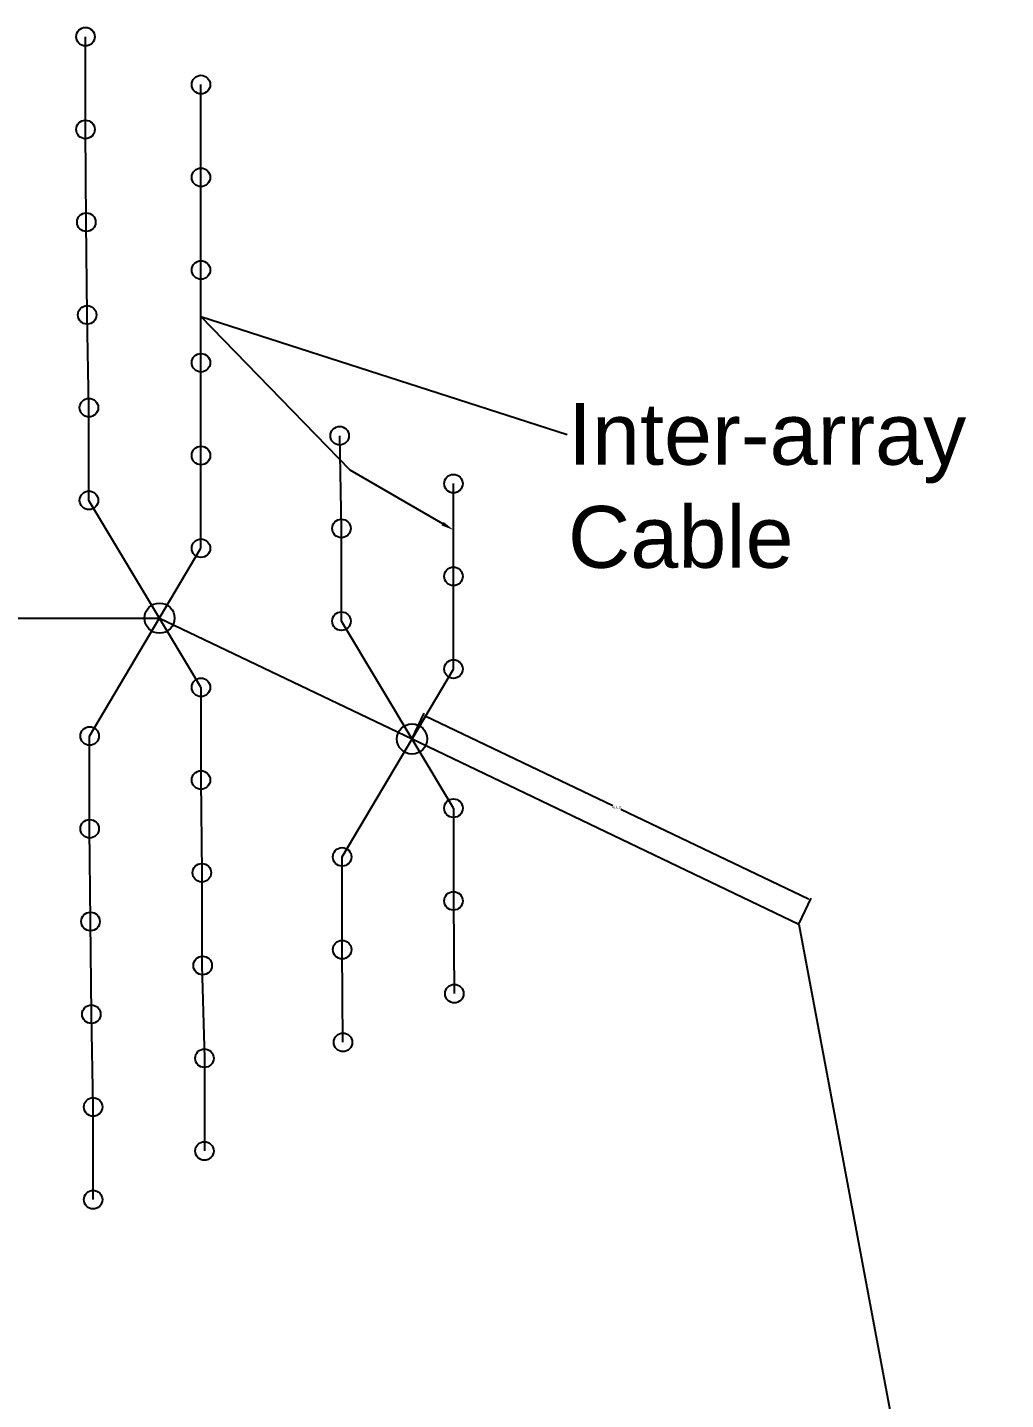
# Model space of a CAD drawing. Header units: metres. Extents: x -8 to 899, y -374 to 8.
# Drawn here: x 89.7 to 184.7, y -124.9 to 8.2 of the extents above; entities that cross this region are included whole.
import ezdxf
from ezdxf import colors
from ezdxf.entities.mleader import LeaderData, LeaderLine
from ezdxf.math import Vec2, Vec3

# ---------------------------------------------------------------- set-up
doc = ezdxf.new("R2010")
doc.units = ezdxf.units.M
doc.header["$MEASUREMENT"] = 0
doc.styles.get("Standard").update_dxf_attribs({"font": 'arial.ttf'})
doc.dimstyles.get("Standard").update_dxf_attribs({"dimtxt": 0.18, "dimasz": 0.18, "dimexe": 0.18, "dimexo": 0.0625, "dimgap": 0.09, "dimtad": 0, "dimtih": 1, "dimtoh": 1, "dimdec": 4, "dimzin": 0, "dimdsep": 46, "dimtxsty": 'Standard', "dimcen": 0.09, "dimadec": 0, "dimazin": 0, "dimtfac": 1, "dimtdec": 4, "dimtofl": 0, "dimtmove": 0, "dimatfit": 3, "dimfxl": 1, "dimtolj": 1, "dimtzin": 0, "dimarcsym": 0})

# ---------------------------------------------------------------- blocks, each defined once
blk = doc.blocks.new('*D7')
at = {"color": 0, "lineweight": -2, "transparency": 16777216}
for p, q in [((127.08, -60.76), (128.25, -58.31)), ((128.34, -58.55), (146.56, -67.27)), ((165.55, -76.36), (147.32, -67.64)), ((164.62, -78.72), (165.79, -76.27))]:
    blk.add_line(p, q, dxfattribs=at)
at = {"color": 0, "transparency": 16777216}
for points in [[(128.35, -58.52), (128.32, -58.58), (128.17, -58.47)], [(165.56, -76.33), (165.53, -76.39), (165.71, -76.44)]]:
    blk.add_solid(points, dxfattribs=at)
at = {"layer": 'Defpoints', "color": 0, "transparency": 16777216}
for p in [(127.05, -60.81), (165.71, -76.44), (164.59, -78.78)]:
    blk.add_point(p, dxfattribs=at)
at = {"color": 0, "transparency": 16777216, "insert": (146.94, -67.45), "char_height": 0.18, "attachment_point": 5}
blk.add_mtext('\\A1;41.6125', dxfattribs=at)

msp = doc.modelspace()

# ---------------------------------------------------------------- linework, layer by layer
for p, q in [((95.36201, -1.65072), (95.36201, 7.34928)), ((95.36201, -1.65072), (95.36201, 7.34928)), ((95.36201, -1.65072), (95.36201, 7.34928)), ((106.57196, -6.29664), (106.57196, 2.70336)), ((106.57196, -6.29664), (106.57196, 2.70336)), ((106.57196, -6.29664), (106.57196, 2.70336)), ((95.44626, -10.65033), (95.36201, -1.65072)), ((95.44626, -10.65033), (95.36201, -1.65072)), ((95.44626, -10.65033), (95.36201, -1.65072)), ((106.57196, -15.29664), (106.57196, -6.29664)), ((106.57196, -15.29664), (106.57196, -6.29664)), ((106.57196, -15.29664), (106.57196, -6.29664)), ((95.53051, -19.64993), (95.44626, -10.65033)), ((95.53051, -19.64993), (95.44626, -10.65033)), ((95.53051, -19.64993), (95.44626, -10.65033)), ((106.57196, -24.29664), (106.57196, -15.29664)), ((106.57196, -24.29664), (106.57196, -15.29664)), ((106.57196, -24.29664), (106.57196, -15.29664)), ((95.69901, -28.64914), (95.53051, -19.64993)), ((95.69901, -28.64914), (95.53051, -19.64993)), ((95.69901, -28.64914), (95.53051, -19.64993)), ((106.57196, -33.29664), (106.57196, -24.29664)), ((106.57196, -33.29664), (106.57196, -24.29664)), ((106.57196, -33.29664), (106.57196, -24.29664)), ((95.69901, -37.64914), (95.69901, -28.64914)), ((95.69901, -37.64914), (95.69901, -28.64914)), ((95.69901, -37.64914), (95.69901, -28.64914)), ((120.20337, -40.378), (120.03487, -31.37878)), ((120.20337, -40.378), (120.03487, -31.37878)), ((120.20337, -40.378), (120.03487, -31.37878)), ((106.57196, -42.29664), (106.57196, -33.29664)), ((106.57196, -42.29664), (106.57196, -33.29664)), ((106.57196, -42.29664), (106.57196, -33.29664)), ((131.07632, -45.02549), (131.07632, -36.02549)), ((131.07632, -45.02549), (131.07632, -36.02549)), ((131.07632, -45.02549), (131.07632, -36.02549)), ((106.57196, -55.79664), (95.69901, -37.64914)), ((106.57196, -55.79664), (95.69901, -37.64914)), ((106.57196, -55.79664), (95.69901, -37.64914)), ((120.20337, -49.378), (120.20337, -40.378)), ((120.20337, -49.378), (120.20337, -40.378)), ((120.20337, -49.378), (120.20337, -40.378)), ((95.76816, -60.52526), (106.57196, -42.29664)), ((95.76816, -60.52526), (106.57196, -42.29664)), ((95.76816, -60.52526), (106.57196, -42.29664)), ((131.07632, -54.02549), (131.07632, -45.02549)), ((131.07632, -54.02549), (131.07632, -45.02549)), ((131.07632, -54.02549), (131.07632, -45.02549)), ((82.54966, -49.08322), (102.54966, -49.08322)), ((102.54966, -49.08322), (127.05402, -60.81208)), ((131.07632, -67.52549), (120.20337, -49.378)), ((131.07632, -67.52549), (120.20337, -49.378)), ((131.07632, -67.52549), (120.20337, -49.378)), ((120.27252, -72.25411), (131.07632, -54.02549)), ((120.27252, -72.25411), (131.07632, -54.02549)), ((120.27252, -72.25411), (131.07632, -54.02549)), ((106.57196, -55.79664), (106.57196, -64.79664)), ((106.57196, -55.79664), (106.57196, -64.79664)), ((106.57196, -55.79664), (106.57196, -64.79664)), ((95.76816, -69.52526), (95.76816, -60.52526)), ((95.76816, -69.52526), (95.76816, -60.52526)), ((95.76816, -69.52526), (95.76816, -60.52526)), ((127.05402, -60.81208), (164.5885, -78.77771)), ((106.57196, -64.79664), (106.65621, -73.79625)), ((106.57196, -64.79664), (106.65621, -73.79625)), ((106.57196, -64.79664), (106.65621, -73.79625)), ((131.07632, -67.52549), (131.07632, -76.52549)), ((131.07632, -67.52549), (131.07632, -76.52549)), ((131.07632, -67.52549), (131.07632, -76.52549)), ((95.85241, -78.52486), (95.76816, -69.52526)), ((95.85241, -78.52486), (95.76816, -69.52526)), ((95.85241, -78.52486), (95.76816, -69.52526)), ((120.27252, -81.25411), (120.27252, -72.25411)), ((120.27252, -81.25411), (120.27252, -72.25411)), ((120.27252, -81.25411), (120.27252, -72.25411)), ((106.65621, -73.79625), (106.65621, -82.79585)), ((106.65621, -73.79625), (106.65621, -82.79585)), ((106.65621, -73.79625), (106.65621, -82.79585)), ((131.07632, -76.52549), (131.16057, -85.5251)), ((131.07632, -76.52549), (131.16057, -85.5251)), ((131.07632, -76.52549), (131.16057, -85.5251)), ((95.93666, -87.52447), (95.85241, -78.52486)), ((95.93666, -87.52447), (95.85241, -78.52486)), ((95.93666, -87.52447), (95.85241, -78.52486)), ((164.5885, -78.77771), (184.65967, -185.74297)), ((120.35677, -90.25372), (120.27252, -81.25411)), ((120.35677, -90.25372), (120.27252, -81.25411)), ((120.35677, -90.25372), (120.27252, -81.25411)), ((106.65621, -82.79585), (106.90896, -91.79506)), ((106.65621, -82.79585), (106.90896, -91.79506)), ((106.65621, -82.79585), (106.90896, -91.79506)), ((96.10515, -96.52368), (95.93666, -87.52447)), ((96.10515, -96.52368), (95.93666, -87.52447)), ((96.10515, -96.52368), (95.93666, -87.52447)), ((106.90896, -91.79506), (106.90896, -100.79506)), ((106.90896, -91.79506), (106.90896, -100.79506)), ((106.90896, -91.79506), (106.90896, -100.79506)), ((96.10515, -105.52368), (96.10515, -96.52368)), ((96.10515, -105.52368), (96.10515, -96.52368)), ((96.10515, -105.52368), (96.10515, -96.52368))]:
    msp.add_line(p, q)
for centre in [(95.36201, 7.34928), (95.36201, 7.34928), (95.36201, 7.34928), (106.57196, 2.70336), (106.57196, 2.70336), (106.57196, 2.70336), (95.36201, -1.65072), (95.36201, -1.65072), (95.36201, -1.65072), (106.57196, -6.29664), (106.57196, -6.29664), (106.57196, -6.29664), (95.44626, -10.65033), (95.44626, -10.65033), (95.44626, -10.65033), (106.57196, -15.29664), (106.57196, -15.29664), (106.57196, -15.29664), (95.53051, -19.64993), (95.53051, -19.64993), (95.53051, -19.64993), (106.57196, -24.29664), (106.57196, -24.29664), (106.57196, -24.29664), (95.69901, -28.64914), (95.69901, -28.64914), (95.69901, -28.64914), (120.03487, -31.37878), (120.03487, -31.37878), (120.03487, -31.37878), (106.57196, -33.29664), (106.57196, -33.29664), (106.57196, -33.29664), (131.07632, -36.02549), (131.07632, -36.02549), (131.07632, -36.02549), (95.69901, -37.64914), (95.69901, -37.64914), (95.69901, -37.64914), (120.20337, -40.378), (120.20337, -40.378), (120.20337, -40.378), (106.57196, -42.29664), (106.57196, -42.29664), (106.57196, -42.29664), (131.07632, -45.02549), (131.07632, -45.02549), (131.07632, -45.02549), (120.20337, -49.378), (120.20337, -49.378), (120.20337, -49.378), (131.07632, -54.02549), (131.07632, -54.02549), (131.07632, -54.02549), (106.57196, -55.79664), (106.57196, -55.79664), (106.57196, -55.79664), (106.57196, -55.79664), (106.57196, -55.79664), (106.57196, -55.79664), (95.76816, -60.52526), (95.76816, -60.52526), (95.76816, -60.52526), (106.57196, -64.79664), (106.57196, -64.79664), (106.57196, -64.79664), (106.57196, -64.79664), (106.57196, -64.79664), (106.57196, -64.79664), (131.07632, -67.52549), (131.07632, -67.52549), (131.07632, -67.52549), (131.07632, -67.52549), (131.07632, -67.52549), (131.07632, -67.52549), (95.76816, -69.52526), (95.76816, -69.52526), (95.76816, -69.52526), (120.27252, -72.25411), (120.27252, -72.25411), (120.27252, -72.25411), (106.65621, -73.79625), (106.65621, -73.79625), (106.65621, -73.79625), (106.65621, -73.79625), (106.65621, -73.79625), (106.65621, -73.79625), (131.07632, -76.52549), (131.07632, -76.52549), (131.07632, -76.52549), (131.07632, -76.52549), (131.07632, -76.52549), (131.07632, -76.52549), (95.85241, -78.52486), (95.85241, -78.52486), (95.85241, -78.52486), (120.27252, -81.25411), (120.27252, -81.25411), (120.27252, -81.25411), (106.74046, -82.79585), (106.74046, -82.79585), (106.74046, -82.79585), (106.74046, -82.79585), (106.74046, -82.79585), (106.74046, -82.79585), (131.16057, -85.5251), (131.16057, -85.5251), (131.16057, -85.5251), (131.16057, -85.5251), (131.16057, -85.5251), (131.16057, -85.5251), (95.93666, -87.52447), (95.93666, -87.52447), (95.93666, -87.52447), (120.35677, -90.25372), (120.35677, -90.25372), (120.35677, -90.25372), (106.90896, -91.79506), (106.90896, -91.79506), (106.90896, -91.79506), (106.90896, -91.79506), (106.90896, -91.79506), (106.90896, -91.79506), (96.10515, -96.52368), (96.10515, -96.52368), (96.10515, -96.52368), (106.90896, -100.79506), (106.90896, -100.79506), (106.90896, -100.79506), (106.90896, -100.79506), (106.90896, -100.79506), (106.90896, -100.79506), (96.10515, -105.52368), (96.10515, -105.52368), (96.10515, -105.52368)]:
    msp.add_circle(centre, 0.9)
at = {"color": 5}
for centre in [(102.54966, -49.08322), (102.54966, -49.08322), (102.54966, -49.08322), (127.05402, -60.81208), (127.05402, -60.81208), (127.05402, -60.81208)]:
    msp.add_circle(centre, 1.46333, dxfattribs=at)

# ---------------------------------------------------------------- dimensions: what is measured, and where the dimension line sits
dim = msp.add_aligned_dim(p1=(127.05402, -60.81208), p2=(164.5885, -78.77771), distance=2.59541, dimstyle='Standard')
dim.commit()
dim.dimension.update_dxf_attribs({"geometry": '*D7', "text_midpoint": (146.94179, -67.45383)})

# ---------------------------------------------------------------- leaders
ml = msp.add_multileader_mtext('Standard', dxfattribs=at)
ml.set_content('Inter-array\\PCable', color=5)
ml.set_leader_properties()
ml.build(insert=Vec2(0, 0))
ml.multileader.update_dxf_attribs({"has_dogleg": 0, "dogleg_length": 0.36, "arrow_head_size": 1.2})
ctx = ml.context
ctx.base_point, ctx.char_height, ctx.arrow_head_size, ctx.landing_gap_size, ctx.plane_origin = Vec3(142.10065, -31.246), 6, 1.2, 0.09, Vec3(135.71872, -7.51056)
notes = []
notes.append((ctx, [(0, (1, 1, 0), (141.74065, -31.246), (1, 0), 0.36, [(3, [(131.07632, -40.52549), (121.06531, -34.73551), (106.57196, -19.79664)], 0, [])])]))
ctx.mtext.insert, ctx.mtext.flow_direction = Vec3(142.19065, -28.19484), 5
for ctx, leaders in notes:
    for number, flags, end, landing, length, lines in leaders:
        leader = LeaderData()
        leader.index, (leader.has_last_leader_line, leader.has_dogleg_vector, leader.attachment_direction) = number, flags
        leader.last_leader_point, leader.dogleg_vector, leader.dogleg_length = Vec3(end), Vec3(landing), length
        for number, points, colour, breaks in lines:
            line = LeaderLine()
            line.index, line.vertices, line.color, line.breaks = number, Vec3.list(points), colors.encode_raw_color(colour), breaks
            leader.lines.append(line)
        ctx.leaders.append(leader)

doc.saveas('drawing.dxf')
